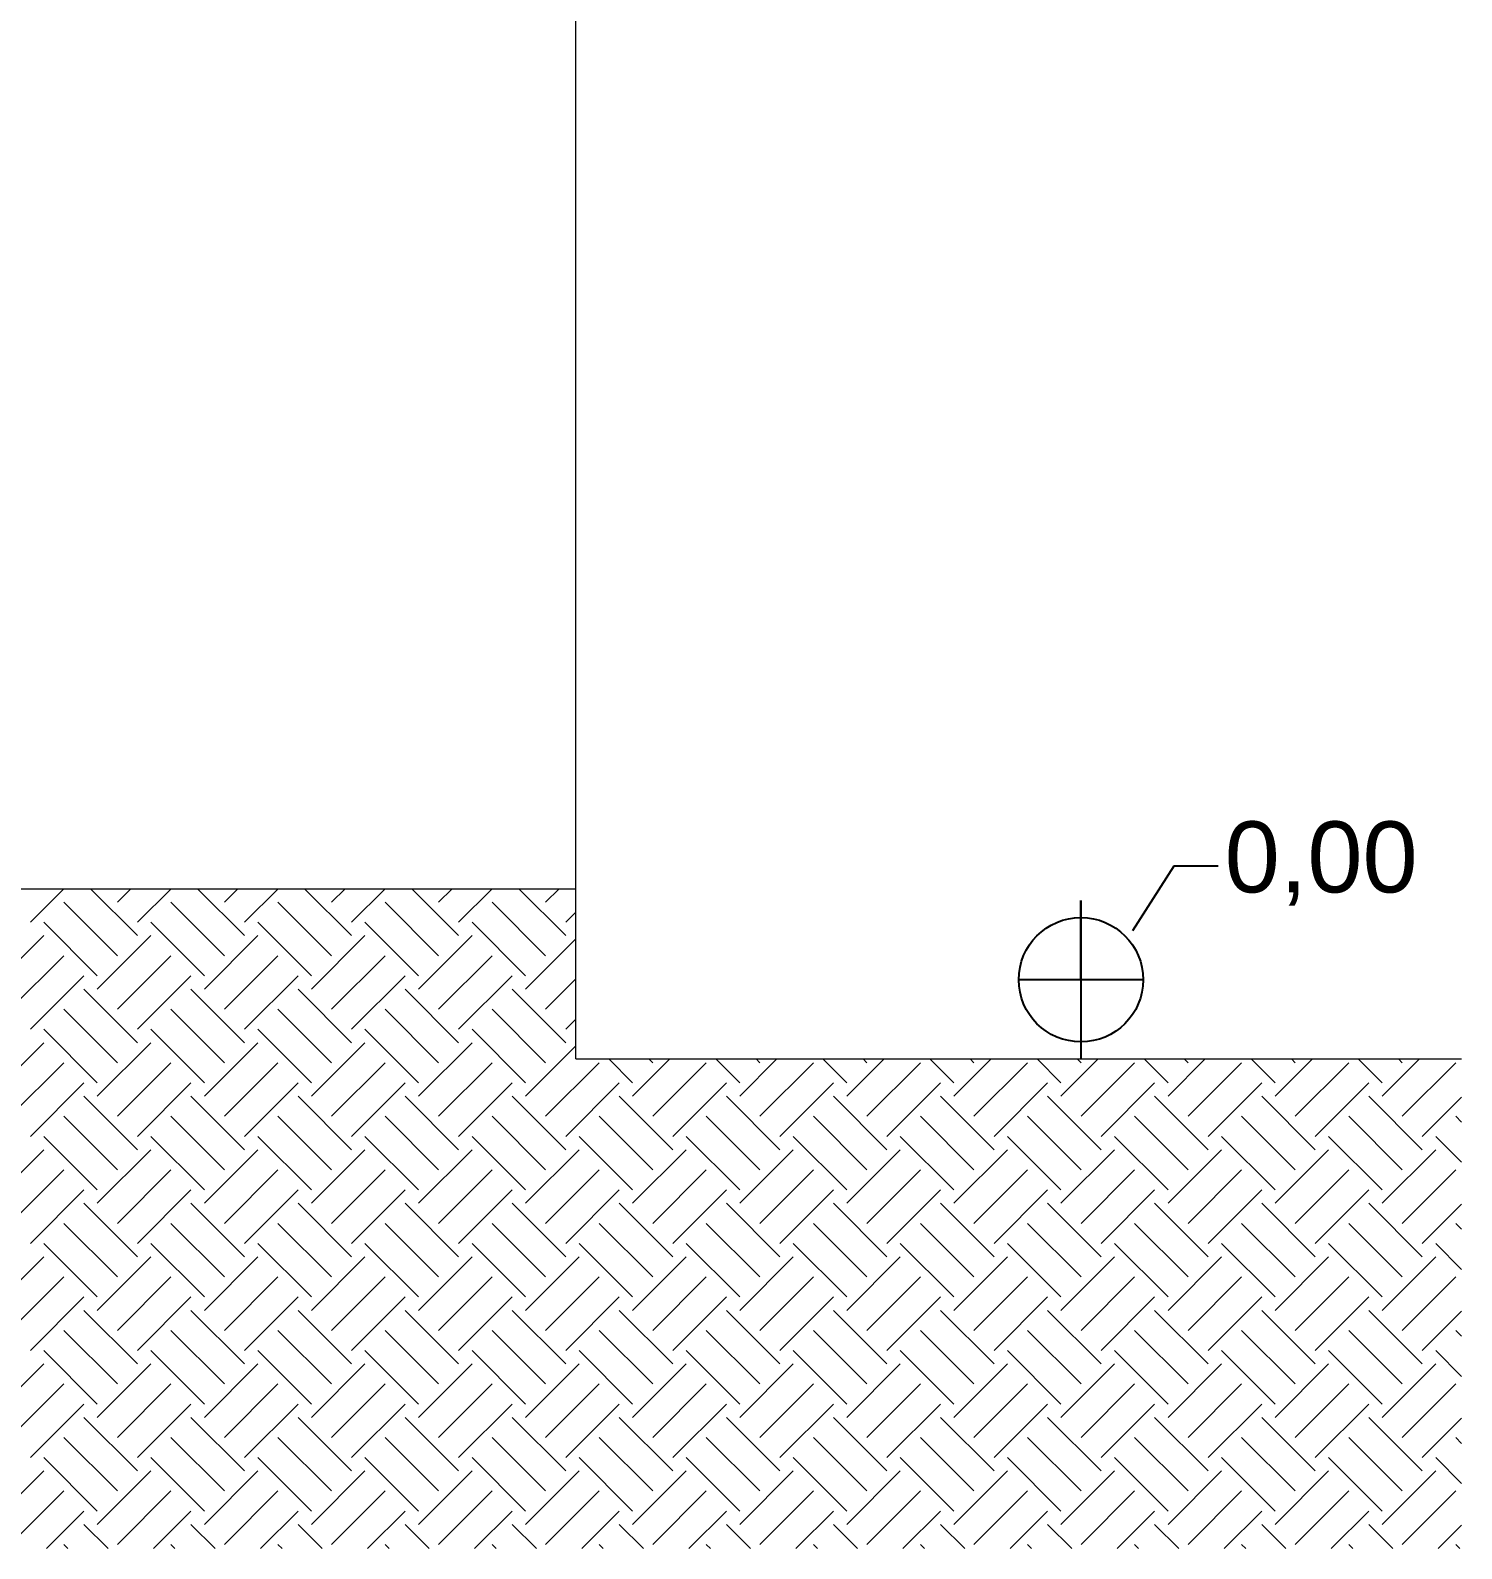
# Model space of a CAD drawing. Header units: metres. Extents: x 1450.6 to 1549.9, y 2060.4 to 2126.9.
# Drawn here: x 1537.981 to 1542.182, y 2080.191 to 2084.648 of the extents above; entities that cross this region are included whole.
import ezdxf

# ---------------------------------------------------------------- set-up
doc = ezdxf.new("R2010")
doc.units = ezdxf.units.M
doc.header["$LTSCALE"] = 0.0005
for name, color, linetype, lineweight in [('janelas', 50, 'Continuous', 13), ('parede', 90, 'Continuous', 18), ('piso', 10, 'Continuous', 9)]:
    doc.layers.add(name, color=color, linetype=linetype, lineweight=lineweight)
doc.styles.get("Standard").update_dxf_attribs({"font": 'arial.ttf'})

msp = doc.modelspace()

# ---------------------------------------------------------------- linework, layer by layer
at = {"linetype": 'ByBlock'}
for p, q in [((1541.3371, 2082.1943), (1541.2165, 2082.0048)), ((1541.4679, 2082.1943), (1541.3371, 2082.1943)), ((1541.065, 2081.861), (1541.065, 2082.0936)), ((1541.065, 2082.0936), (1541.065, 2081.6283))]:
    msp.add_line(p, q, dxfattribs=at)
at = {"linetype": 'ByBlock', "ltscale": 0.05}
msp.add_line((1541.2476, 2081.861), (1540.8824, 2081.861), dxfattribs=at)
at = {"linetype": 'ByBlock'}
msp.add_circle((1541.065, 2081.861), 0.1826, dxfattribs=at)
at = {"layer": 'janelas', "color": 6, "linetype": 'ByBlock', "ltscale": 0.05}
for p, q in [((1537.981, 2082.0297), (1538.0796, 2082.1283)), ((1538.2953, 2081.9904), (1538.1574, 2082.1283)), ((1538.2364, 2082.0887), (1538.276, 2082.1283)), ((1538.2953, 2082.0297), (1538.3939, 2082.1283)), ((1538.6096, 2081.9904), (1538.4717, 2082.1283)), ((1538.5507, 2082.0887), (1538.5903, 2082.1283)), ((1538.6096, 2082.0297), (1538.7082, 2082.1283)), ((1538.9239, 2081.9904), (1538.786, 2082.1283)), ((1538.865, 2082.0887), (1538.9047, 2082.1283)), ((1538.9239, 2082.0297), (1539.0225, 2082.1283)), ((1539.2382, 2081.9904), (1539.1003, 2082.1283)), ((1539.1793, 2082.0887), (1539.219, 2082.1283)), ((1539.2382, 2082.0297), (1539.3368, 2082.1283)), ((1539.5525, 2081.9904), (1539.4146, 2082.1283)), ((1539.4936, 2082.0887), (1539.5333, 2082.1283)), ((1538.2364, 2081.9315), (1538.0792, 2082.0887)), ((1538.5507, 2081.9315), (1538.3935, 2082.0887)), ((1538.865, 2081.9315), (1538.7078, 2082.0887)), ((1539.1793, 2081.9315), (1539.0221, 2082.0887)), ((1539.4936, 2081.9315), (1539.3364, 2082.0887)), ((1539.5525, 2082.0297), (1539.5824, 2082.0596)), ((1538.1774, 2081.8726), (1538.0203, 2082.0297)), ((1538.4917, 2081.8726), (1538.3346, 2082.0297)), ((1538.806, 2081.8726), (1538.6489, 2082.0297)), ((1539.1203, 2081.8726), (1538.9632, 2082.0297)), ((1539.4347, 2081.8726), (1539.2775, 2082.0297)), ((1537.8631, 2081.8333), (1538.0203, 2081.9904)), ((1538.1774, 2081.8333), (1538.3346, 2081.9904)), ((1538.4917, 2081.8333), (1538.6489, 2081.9904)), ((1538.806, 2081.8333), (1538.9632, 2081.9904)), ((1539.1203, 2081.8333), (1539.2775, 2081.9904)), ((1539.4347, 2081.8333), (1539.5824, 2081.981)), ((1537.922, 2081.7743), (1538.0792, 2081.9315)), ((1538.2364, 2081.7743), (1538.3935, 2081.9315)), ((1538.5507, 2081.7743), (1538.7078, 2081.9315)), ((1538.865, 2081.7743), (1539.0221, 2081.9315)), ((1539.1793, 2081.7743), (1539.3364, 2081.9315)), ((1537.981, 2081.7154), (1538.1381, 2081.8726)), ((1538.2953, 2081.7154), (1538.4524, 2081.8726)), ((1538.6096, 2081.7154), (1538.7667, 2081.8726)), ((1538.9239, 2081.7154), (1539.0811, 2081.8726)), ((1539.2382, 2081.7154), (1539.3954, 2081.8726)), ((1538.2953, 2081.6761), (1538.1381, 2081.8333)), ((1538.6096, 2081.6761), (1538.4524, 2081.8333)), ((1538.9239, 2081.6761), (1538.7667, 2081.8333)), ((1539.2382, 2081.6761), (1539.0811, 2081.8333)), ((1539.5525, 2081.6761), (1539.3954, 2081.8333)), ((1539.4936, 2081.7743), (1539.5824, 2081.8632)), ((1538.2364, 2081.6172), (1538.0792, 2081.7743)), ((1538.5507, 2081.6172), (1538.3935, 2081.7743)), ((1538.865, 2081.6172), (1538.7078, 2081.7743)), ((1539.1793, 2081.6172), (1539.0221, 2081.7743)), ((1539.4936, 2081.6172), (1539.3364, 2081.7743)), ((1539.5525, 2081.7154), (1539.5824, 2081.7453)), ((1538.1774, 2081.5583), (1538.0203, 2081.7154)), ((1538.4917, 2081.5583), (1538.3346, 2081.7154)), ((1538.806, 2081.5583), (1538.6489, 2081.7154)), ((1539.1203, 2081.5583), (1538.9632, 2081.7154)), ((1539.4347, 2081.5583), (1539.2775, 2081.7154)), ((1537.8631, 2081.519), (1538.0203, 2081.6761)), ((1538.1774, 2081.519), (1538.3346, 2081.6761)), ((1538.4917, 2081.519), (1538.6489, 2081.6761)), ((1538.806, 2081.519), (1538.9632, 2081.6761)), ((1539.1203, 2081.519), (1539.2775, 2081.6761)), ((1539.4347, 2081.519), (1539.5824, 2081.6667)), ((1537.922, 2081.46), (1538.0792, 2081.6172)), ((1538.2364, 2081.46), (1538.3935, 2081.6172)), ((1538.5507, 2081.46), (1538.7078, 2081.6172)), ((1538.865, 2081.46), (1539.0221, 2081.6172)), ((1539.1793, 2081.46), (1539.3364, 2081.6172)), ((1539.4936, 2081.46), (1539.6507, 2081.6172)), ((1539.749, 2081.5583), (1539.6789, 2081.6283)), ((1539.749, 2081.519), (1539.8583, 2081.6283)), ((1539.8079, 2081.6172), (1539.7967, 2081.6283)), ((1539.8079, 2081.46), (1539.9651, 2081.6172)), ((1540.0633, 2081.5583), (1539.9932, 2081.6283)), ((1540.0633, 2081.519), (1540.1726, 2081.6283)), ((1540.1222, 2081.6172), (1540.1111, 2081.6283)), ((1540.1222, 2081.46), (1540.2794, 2081.6172)), ((1540.3776, 2081.5583), (1540.3075, 2081.6283)), ((1540.3776, 2081.519), (1540.487, 2081.6283)), ((1540.4365, 2081.6172), (1540.4254, 2081.6283)), ((1540.4365, 2081.46), (1540.5937, 2081.6172)), ((1540.6919, 2081.5583), (1540.6218, 2081.6283)), ((1540.6919, 2081.519), (1540.8013, 2081.6283)), ((1540.7508, 2081.6172), (1540.7397, 2081.6283)), ((1540.7508, 2081.46), (1540.908, 2081.6172)), ((1541.0062, 2081.5583), (1540.9361, 2081.6283)), ((1541.0062, 2081.519), (1541.1156, 2081.6283)), ((1541.0651, 2081.6172), (1541.054, 2081.6283)), ((1541.0651, 2081.46), (1541.2223, 2081.6172)), ((1541.3205, 2081.5583), (1541.2504, 2081.6283)), ((1541.3205, 2081.519), (1541.4299, 2081.6283)), ((1541.3794, 2081.6172), (1541.3683, 2081.6283)), ((1541.3794, 2081.46), (1541.5366, 2081.6172)), ((1541.6348, 2081.5583), (1541.5647, 2081.6283)), ((1541.6348, 2081.519), (1541.7442, 2081.6283)), ((1541.6937, 2081.6172), (1541.6826, 2081.6283)), ((1541.6937, 2081.46), (1541.8509, 2081.6172)), ((1541.9491, 2081.5583), (1541.879, 2081.6283)), ((1541.9491, 2081.519), (1542.0585, 2081.6283)), ((1542.0081, 2081.6172), (1541.9969, 2081.6283)), ((1542.0081, 2081.46), (1542.1652, 2081.6172)), ((1537.981, 2081.4011), (1538.1381, 2081.5583)), ((1538.2953, 2081.4011), (1538.4524, 2081.5583)), ((1538.6096, 2081.4011), (1538.7667, 2081.5583)), ((1538.9239, 2081.4011), (1539.0811, 2081.5583)), ((1539.2382, 2081.4011), (1539.3954, 2081.5583)), ((1539.5525, 2081.4011), (1539.7097, 2081.5583)), ((1539.8668, 2081.4011), (1540.024, 2081.5583)), ((1540.1811, 2081.4011), (1540.3383, 2081.5583)), ((1540.4954, 2081.4011), (1540.6526, 2081.5583)), ((1540.8098, 2081.4011), (1540.9669, 2081.5583)), ((1541.1241, 2081.4011), (1541.2812, 2081.5583)), ((1541.4384, 2081.4011), (1541.5955, 2081.5583)), ((1541.7527, 2081.4011), (1541.9098, 2081.5583)), ((1538.2953, 2081.3618), (1538.1381, 2081.519)), ((1538.6096, 2081.3618), (1538.4524, 2081.519)), ((1538.9239, 2081.3618), (1538.7667, 2081.519)), ((1539.2382, 2081.3618), (1539.0811, 2081.519)), ((1539.5525, 2081.3618), (1539.3954, 2081.519)), ((1539.8668, 2081.3618), (1539.7097, 2081.519)), ((1540.1811, 2081.3618), (1540.024, 2081.519)), ((1540.4954, 2081.3618), (1540.3383, 2081.519)), ((1540.8098, 2081.3618), (1540.6526, 2081.519)), ((1541.1241, 2081.3618), (1540.9669, 2081.519)), ((1541.4384, 2081.3618), (1541.2812, 2081.519)), ((1541.7527, 2081.3618), (1541.5955, 2081.519)), ((1542.067, 2081.3618), (1541.9098, 2081.519)), ((1542.067, 2081.4011), (1542.1824, 2081.5165)), ((1538.2364, 2081.3029), (1538.0792, 2081.46)), ((1538.5507, 2081.3029), (1538.3935, 2081.46)), ((1538.865, 2081.3029), (1538.7078, 2081.46)), ((1539.1793, 2081.3029), (1539.0221, 2081.46)), ((1539.4936, 2081.3029), (1539.3364, 2081.46)), ((1539.8079, 2081.3029), (1539.6507, 2081.46)), ((1540.1222, 2081.3029), (1539.9651, 2081.46)), ((1540.4365, 2081.3029), (1540.2794, 2081.46)), ((1540.7508, 2081.3029), (1540.5937, 2081.46)), ((1541.0651, 2081.3029), (1540.908, 2081.46)), ((1541.3794, 2081.3029), (1541.2223, 2081.46)), ((1541.6937, 2081.3029), (1541.5366, 2081.46)), ((1542.0081, 2081.3029), (1541.8509, 2081.46)), ((1542.1824, 2081.4428), (1542.1652, 2081.46)), ((1538.1774, 2081.2439), (1538.0203, 2081.4011)), ((1538.4917, 2081.2439), (1538.3346, 2081.4011)), ((1538.806, 2081.2439), (1538.6489, 2081.4011)), ((1539.1203, 2081.2439), (1538.9632, 2081.4011)), ((1539.4347, 2081.2439), (1539.2775, 2081.4011)), ((1539.749, 2081.2439), (1539.5918, 2081.4011)), ((1540.0633, 2081.2439), (1539.9061, 2081.4011)), ((1540.3776, 2081.2439), (1540.2204, 2081.4011)), ((1540.6919, 2081.2439), (1540.5347, 2081.4011)), ((1541.0062, 2081.2439), (1540.849, 2081.4011)), ((1541.3205, 2081.2439), (1541.1634, 2081.4011)), ((1541.6348, 2081.2439), (1541.4777, 2081.4011)), ((1541.9491, 2081.2439), (1541.792, 2081.4011)), ((1542.1824, 2081.325), (1542.1063, 2081.4011)), ((1537.8631, 2081.2047), (1538.0203, 2081.3618)), ((1538.1774, 2081.2047), (1538.3346, 2081.3618)), ((1538.4917, 2081.2047), (1538.6489, 2081.3618)), ((1538.806, 2081.2047), (1538.9632, 2081.3618)), ((1539.1203, 2081.2047), (1539.2775, 2081.3618)), ((1539.4347, 2081.2047), (1539.5918, 2081.3618)), ((1539.749, 2081.2047), (1539.9061, 2081.3618)), ((1540.0633, 2081.2047), (1540.2204, 2081.3618)), ((1540.3776, 2081.2047), (1540.5347, 2081.3618)), ((1540.6919, 2081.2047), (1540.849, 2081.3618)), ((1541.0062, 2081.2047), (1541.1634, 2081.3618)), ((1541.3205, 2081.2047), (1541.4777, 2081.3618)), ((1541.6348, 2081.2047), (1541.792, 2081.3618)), ((1541.9491, 2081.2047), (1542.1063, 2081.3618)), ((1537.922, 2081.1457), (1538.0792, 2081.3029)), ((1538.2364, 2081.1457), (1538.3935, 2081.3029)), ((1538.5507, 2081.1457), (1538.7078, 2081.3029)), ((1538.865, 2081.1457), (1539.0221, 2081.3029)), ((1539.1793, 2081.1457), (1539.3364, 2081.3029)), ((1539.4936, 2081.1457), (1539.6507, 2081.3029)), ((1539.8079, 2081.1457), (1539.9651, 2081.3029)), ((1540.1222, 2081.1457), (1540.2794, 2081.3029)), ((1540.4365, 2081.1457), (1540.5937, 2081.3029)), ((1540.7508, 2081.1457), (1540.908, 2081.3029)), ((1541.0651, 2081.1457), (1541.2223, 2081.3029)), ((1541.3794, 2081.1457), (1541.5366, 2081.3029)), ((1541.6937, 2081.1457), (1541.8509, 2081.3029)), ((1542.0081, 2081.1457), (1542.1652, 2081.3029)), ((1537.981, 2081.0868), (1538.1381, 2081.2439)), ((1538.2953, 2081.0475), (1538.1381, 2081.2047)), ((1538.2953, 2081.0868), (1538.4524, 2081.2439)), ((1538.6096, 2081.0475), (1538.4524, 2081.2047)), ((1538.6096, 2081.0868), (1538.7667, 2081.2439)), ((1538.9239, 2081.0475), (1538.7667, 2081.2047)), ((1538.9239, 2081.0868), (1539.0811, 2081.2439)), ((1539.2382, 2081.0475), (1539.0811, 2081.2047)), ((1539.2382, 2081.0868), (1539.3954, 2081.2439)), ((1539.5525, 2081.0475), (1539.3954, 2081.2047)), ((1539.5525, 2081.0868), (1539.7097, 2081.2439)), ((1539.8668, 2081.0475), (1539.7097, 2081.2047)), ((1539.8668, 2081.0868), (1540.024, 2081.2439)), ((1540.1811, 2081.0475), (1540.024, 2081.2047)), ((1540.1811, 2081.0868), (1540.3383, 2081.2439)), ((1540.4954, 2081.0475), (1540.3383, 2081.2047)), ((1540.4954, 2081.0868), (1540.6526, 2081.2439)), ((1540.8098, 2081.0475), (1540.6526, 2081.2047)), ((1540.8098, 2081.0868), (1540.9669, 2081.2439)), ((1541.1241, 2081.0475), (1540.9669, 2081.2047)), ((1541.1241, 2081.0868), (1541.2812, 2081.2439)), ((1541.4384, 2081.0475), (1541.2812, 2081.2047)), ((1541.4384, 2081.0868), (1541.5955, 2081.2439)), ((1541.7527, 2081.0475), (1541.5955, 2081.2047)), ((1541.7527, 2081.0868), (1541.9098, 2081.2439)), ((1542.067, 2081.0475), (1541.9098, 2081.2047)), ((1542.067, 2081.0868), (1542.1824, 2081.2022)), ((1538.2364, 2080.9886), (1538.0792, 2081.1457)), ((1538.5507, 2080.9886), (1538.3935, 2081.1457)), ((1538.865, 2080.9886), (1538.7078, 2081.1457)), ((1539.1793, 2080.9886), (1539.0221, 2081.1457)), ((1539.4936, 2080.9886), (1539.3364, 2081.1457)), ((1539.8079, 2080.9886), (1539.6507, 2081.1457)), ((1540.1222, 2080.9886), (1539.9651, 2081.1457)), ((1540.4365, 2080.9886), (1540.2794, 2081.1457)), ((1540.7508, 2080.9886), (1540.5937, 2081.1457)), ((1541.0651, 2080.9886), (1540.908, 2081.1457)), ((1541.3794, 2080.9886), (1541.2223, 2081.1457)), ((1541.6937, 2080.9886), (1541.5366, 2081.1457)), ((1542.0081, 2080.9886), (1541.8509, 2081.1457)), ((1542.1824, 2081.1285), (1542.1652, 2081.1457)), ((1538.1774, 2080.9296), (1538.0203, 2081.0868)), ((1538.4917, 2080.9296), (1538.3346, 2081.0868)), ((1538.806, 2080.9296), (1538.6489, 2081.0868)), ((1539.1203, 2080.9296), (1538.9632, 2081.0868)), ((1539.4347, 2080.9296), (1539.2775, 2081.0868)), ((1539.749, 2080.9296), (1539.5918, 2081.0868)), ((1540.0633, 2080.9296), (1539.9061, 2081.0868)), ((1540.3776, 2080.9296), (1540.2204, 2081.0868)), ((1540.6919, 2080.9296), (1540.5347, 2081.0868)), ((1541.0062, 2080.9296), (1540.849, 2081.0868)), ((1541.3205, 2080.9296), (1541.1634, 2081.0868)), ((1541.6348, 2080.9296), (1541.4777, 2081.0868)), ((1541.9491, 2080.9296), (1541.792, 2081.0868)), ((1542.1824, 2081.0107), (1542.1063, 2081.0868)), ((1537.8631, 2080.8903), (1538.0203, 2081.0475)), ((1538.1774, 2080.8903), (1538.3346, 2081.0475)), ((1538.4917, 2080.8903), (1538.6489, 2081.0475)), ((1538.806, 2080.8903), (1538.9632, 2081.0475)), ((1539.1203, 2080.8903), (1539.2775, 2081.0475)), ((1539.4347, 2080.8903), (1539.5918, 2081.0475)), ((1539.749, 2080.8903), (1539.9061, 2081.0475)), ((1540.0633, 2080.8903), (1540.2204, 2081.0475)), ((1540.3776, 2080.8903), (1540.5347, 2081.0475)), ((1540.6919, 2080.8903), (1540.849, 2081.0475)), ((1541.0062, 2080.8903), (1541.1634, 2081.0475)), ((1541.3205, 2080.8903), (1541.4777, 2081.0475)), ((1541.6348, 2080.8903), (1541.792, 2081.0475)), ((1541.9491, 2080.8903), (1542.1063, 2081.0475)), ((1537.922, 2080.8314), (1538.0792, 2080.9886)), ((1538.2364, 2080.8314), (1538.3935, 2080.9886)), ((1538.5507, 2080.8314), (1538.7078, 2080.9886)), ((1538.865, 2080.8314), (1539.0221, 2080.9886)), ((1539.1793, 2080.8314), (1539.3364, 2080.9886)), ((1539.4936, 2080.8314), (1539.6507, 2080.9886)), ((1539.8079, 2080.8314), (1539.9651, 2080.9886)), ((1540.1222, 2080.8314), (1540.2794, 2080.9886)), ((1540.4365, 2080.8314), (1540.5937, 2080.9886)), ((1540.7508, 2080.8314), (1540.908, 2080.9886)), ((1541.0651, 2080.8314), (1541.2223, 2080.9886)), ((1541.3794, 2080.8314), (1541.5366, 2080.9886)), ((1541.6937, 2080.8314), (1541.8509, 2080.9886)), ((1542.0081, 2080.8314), (1542.1652, 2080.9886)), ((1537.981, 2080.7725), (1538.1381, 2080.9296)), ((1538.2953, 2080.7332), (1538.1381, 2080.8903)), ((1538.2953, 2080.7725), (1538.4524, 2080.9296)), ((1538.6096, 2080.7332), (1538.4524, 2080.8903)), ((1538.6096, 2080.7725), (1538.7667, 2080.9296)), ((1538.9239, 2080.7332), (1538.7667, 2080.8903)), ((1538.9239, 2080.7725), (1539.0811, 2080.9296)), ((1539.2382, 2080.7332), (1539.0811, 2080.8903)), ((1539.2382, 2080.7725), (1539.3954, 2080.9296)), ((1539.5525, 2080.7332), (1539.3954, 2080.8903)), ((1539.5525, 2080.7725), (1539.7097, 2080.9296)), ((1539.8668, 2080.7332), (1539.7097, 2080.8903)), ((1539.8668, 2080.7725), (1540.024, 2080.9296)), ((1540.1811, 2080.7332), (1540.024, 2080.8903)), ((1540.1811, 2080.7725), (1540.3383, 2080.9296)), ((1540.4954, 2080.7332), (1540.3383, 2080.8903)), ((1540.4954, 2080.7725), (1540.6526, 2080.9296)), ((1540.8098, 2080.7332), (1540.6526, 2080.8903)), ((1540.8098, 2080.7725), (1540.9669, 2080.9296)), ((1541.1241, 2080.7332), (1540.9669, 2080.8903)), ((1541.1241, 2080.7725), (1541.2812, 2080.9296)), ((1541.4384, 2080.7332), (1541.2812, 2080.8903)), ((1541.4384, 2080.7725), (1541.5955, 2080.9296)), ((1541.7527, 2080.7332), (1541.5955, 2080.8903)), ((1541.7527, 2080.7725), (1541.9098, 2080.9296)), ((1542.067, 2080.7332), (1541.9098, 2080.8903)), ((1542.067, 2080.7725), (1542.1824, 2080.8879)), ((1538.2364, 2080.6743), (1538.0792, 2080.8314)), ((1538.5507, 2080.6743), (1538.3935, 2080.8314)), ((1538.865, 2080.6743), (1538.7078, 2080.8314)), ((1539.1793, 2080.6743), (1539.0221, 2080.8314)), ((1539.4936, 2080.6743), (1539.3364, 2080.8314)), ((1539.8079, 2080.6743), (1539.6507, 2080.8314)), ((1540.1222, 2080.6743), (1539.9651, 2080.8314)), ((1540.4365, 2080.6743), (1540.2794, 2080.8314)), ((1540.7508, 2080.6743), (1540.5937, 2080.8314)), ((1541.0651, 2080.6743), (1540.908, 2080.8314)), ((1541.3794, 2080.6743), (1541.2223, 2080.8314)), ((1541.6937, 2080.6743), (1541.5366, 2080.8314)), ((1542.0081, 2080.6743), (1541.8509, 2080.8314)), ((1542.1824, 2080.8142), (1542.1652, 2080.8314)), ((1538.1774, 2080.6153), (1538.0203, 2080.7725)), ((1538.4917, 2080.6153), (1538.3346, 2080.7725)), ((1538.806, 2080.6153), (1538.6489, 2080.7725)), ((1539.1203, 2080.6153), (1538.9632, 2080.7725)), ((1539.4347, 2080.6153), (1539.2775, 2080.7725)), ((1539.749, 2080.6153), (1539.5918, 2080.7725)), ((1540.0633, 2080.6153), (1539.9061, 2080.7725)), ((1540.3776, 2080.6153), (1540.2204, 2080.7725)), ((1540.6919, 2080.6153), (1540.5347, 2080.7725)), ((1541.0062, 2080.6153), (1540.849, 2080.7725)), ((1541.3205, 2080.6153), (1541.1634, 2080.7725)), ((1541.6348, 2080.6153), (1541.4777, 2080.7725)), ((1541.9491, 2080.6153), (1541.792, 2080.7725)), ((1542.1824, 2080.6964), (1542.1063, 2080.7725)), ((1537.8631, 2080.576), (1538.0203, 2080.7332)), ((1538.1774, 2080.576), (1538.3346, 2080.7332)), ((1538.4917, 2080.576), (1538.6489, 2080.7332)), ((1538.806, 2080.576), (1538.9632, 2080.7332)), ((1539.1203, 2080.576), (1539.2775, 2080.7332)), ((1539.4347, 2080.576), (1539.5918, 2080.7332)), ((1539.749, 2080.576), (1539.9061, 2080.7332)), ((1540.0633, 2080.576), (1540.2204, 2080.7332)), ((1540.3776, 2080.576), (1540.5347, 2080.7332)), ((1540.6919, 2080.576), (1540.849, 2080.7332)), ((1541.0062, 2080.576), (1541.1634, 2080.7332)), ((1541.3205, 2080.576), (1541.4777, 2080.7332)), ((1541.6348, 2080.576), (1541.792, 2080.7332)), ((1541.9491, 2080.576), (1542.1063, 2080.7332)), ((1537.922, 2080.5171), (1538.0792, 2080.6743)), ((1538.2364, 2080.5171), (1538.3935, 2080.6743)), ((1538.5507, 2080.5171), (1538.7078, 2080.6743)), ((1538.865, 2080.5171), (1539.0221, 2080.6743)), ((1539.1793, 2080.5171), (1539.3364, 2080.6743)), ((1539.4936, 2080.5171), (1539.6507, 2080.6743)), ((1539.8079, 2080.5171), (1539.9651, 2080.6743)), ((1540.1222, 2080.5171), (1540.2794, 2080.6743)), ((1540.4365, 2080.5171), (1540.5937, 2080.6743)), ((1540.7508, 2080.5171), (1540.908, 2080.6743)), ((1541.0651, 2080.5171), (1541.2223, 2080.6743)), ((1541.3794, 2080.5171), (1541.5366, 2080.6743)), ((1541.6937, 2080.5171), (1541.8509, 2080.6743)), ((1542.0081, 2080.5171), (1542.1652, 2080.6743)), ((1537.981, 2080.4582), (1538.1381, 2080.6153)), ((1538.2953, 2080.4582), (1538.4524, 2080.6153)), ((1538.6096, 2080.4582), (1538.7667, 2080.6153)), ((1538.9239, 2080.4582), (1539.0811, 2080.6153)), ((1539.2382, 2080.4582), (1539.3954, 2080.6153)), ((1539.5525, 2080.4582), (1539.7097, 2080.6153)), ((1539.8668, 2080.4582), (1540.024, 2080.6153)), ((1540.1811, 2080.4582), (1540.3383, 2080.6153)), ((1540.4954, 2080.4582), (1540.6526, 2080.6153)), ((1540.8098, 2080.4582), (1540.9669, 2080.6153)), ((1541.1241, 2080.4582), (1541.2812, 2080.6153)), ((1541.4384, 2080.4582), (1541.5955, 2080.6153)), ((1541.7527, 2080.4582), (1541.9098, 2080.6153)), ((1538.2953, 2080.4189), (1538.1381, 2080.576)), ((1538.6096, 2080.4189), (1538.4524, 2080.576)), ((1538.9239, 2080.4189), (1538.7667, 2080.576)), ((1539.2382, 2080.4189), (1539.0811, 2080.576)), ((1539.5525, 2080.4189), (1539.3954, 2080.576)), ((1539.8668, 2080.4189), (1539.7097, 2080.576)), ((1540.1811, 2080.4189), (1540.024, 2080.576)), ((1540.4954, 2080.4189), (1540.3383, 2080.576)), ((1540.8098, 2080.4189), (1540.6526, 2080.576)), ((1541.1241, 2080.4189), (1540.9669, 2080.576)), ((1541.4384, 2080.4189), (1541.2812, 2080.576)), ((1541.7527, 2080.4189), (1541.5955, 2080.576)), ((1542.067, 2080.4189), (1541.9098, 2080.576)), ((1542.067, 2080.4582), (1542.1824, 2080.5736)), ((1538.2364, 2080.36), (1538.0792, 2080.5171)), ((1538.5507, 2080.36), (1538.3935, 2080.5171)), ((1538.865, 2080.36), (1538.7078, 2080.5171)), ((1539.1793, 2080.36), (1539.0221, 2080.5171)), ((1539.4936, 2080.36), (1539.3364, 2080.5171)), ((1539.8079, 2080.36), (1539.6507, 2080.5171)), ((1540.1222, 2080.36), (1539.9651, 2080.5171)), ((1540.4365, 2080.36), (1540.2794, 2080.5171)), ((1540.7508, 2080.36), (1540.5937, 2080.5171)), ((1541.0651, 2080.36), (1540.908, 2080.5171)), ((1541.3794, 2080.36), (1541.2223, 2080.5171)), ((1541.6937, 2080.36), (1541.5366, 2080.5171)), ((1542.0081, 2080.36), (1541.8509, 2080.5171)), ((1542.1824, 2080.4999), (1542.1652, 2080.5171)), ((1538.1774, 2080.301), (1538.0203, 2080.4582)), ((1538.4917, 2080.301), (1538.3346, 2080.4582)), ((1538.806, 2080.301), (1538.6489, 2080.4582)), ((1539.1203, 2080.301), (1538.9632, 2080.4582)), ((1539.4347, 2080.301), (1539.2775, 2080.4582)), ((1539.749, 2080.301), (1539.5918, 2080.4582)), ((1540.0633, 2080.301), (1539.9061, 2080.4582)), ((1540.3776, 2080.301), (1540.2204, 2080.4582)), ((1540.6919, 2080.301), (1540.5347, 2080.4582)), ((1541.0062, 2080.301), (1540.849, 2080.4582)), ((1541.3205, 2080.301), (1541.1634, 2080.4582)), ((1541.6348, 2080.301), (1541.4777, 2080.4582)), ((1541.9491, 2080.301), (1541.792, 2080.4582)), ((1542.1824, 2080.382), (1542.1063, 2080.4582)), ((1537.8631, 2080.2617), (1538.0203, 2080.4189)), ((1538.1774, 2080.2617), (1538.3346, 2080.4189)), ((1538.4917, 2080.2617), (1538.6489, 2080.4189)), ((1538.806, 2080.2617), (1538.9632, 2080.4189)), ((1539.1203, 2080.2617), (1539.2775, 2080.4189)), ((1539.4347, 2080.2617), (1539.5918, 2080.4189)), ((1539.749, 2080.2617), (1539.9061, 2080.4189)), ((1540.0633, 2080.2617), (1540.2204, 2080.4189)), ((1540.3776, 2080.2617), (1540.5347, 2080.4189)), ((1540.6919, 2080.2617), (1540.849, 2080.4189)), ((1541.0062, 2080.2617), (1541.1634, 2080.4189)), ((1541.3205, 2080.2617), (1541.4777, 2080.4189)), ((1541.6348, 2080.2617), (1541.792, 2080.4189)), ((1541.9491, 2080.2617), (1542.1063, 2080.4189)), ((1537.922, 2080.2028), (1538.0792, 2080.36)), ((1538.2364, 2080.2028), (1538.3935, 2080.36)), ((1538.5507, 2080.2028), (1538.7078, 2080.36)), ((1538.865, 2080.2028), (1539.0221, 2080.36)), ((1539.1793, 2080.2028), (1539.3364, 2080.36)), ((1539.4936, 2080.2028), (1539.6507, 2080.36)), ((1539.8079, 2080.2028), (1539.9651, 2080.36)), ((1540.1222, 2080.2028), (1540.2794, 2080.36)), ((1540.4365, 2080.2028), (1540.5937, 2080.36)), ((1540.7508, 2080.2028), (1540.908, 2080.36)), ((1541.0651, 2080.2028), (1541.2223, 2080.36)), ((1541.3794, 2080.2028), (1541.5366, 2080.36)), ((1541.6937, 2080.2028), (1541.8509, 2080.36)), ((1542.0081, 2080.2028), (1542.1652, 2080.36)), ((1538.0279, 2080.1908), (1538.1381, 2080.301)), ((1538.3422, 2080.1908), (1538.4524, 2080.301)), ((1538.6565, 2080.1908), (1538.7667, 2080.301)), ((1538.9708, 2080.1908), (1539.0811, 2080.301)), ((1539.2851, 2080.1908), (1539.3954, 2080.301)), ((1539.5994, 2080.1908), (1539.7097, 2080.301)), ((1539.9137, 2080.1908), (1540.024, 2080.301)), ((1540.228, 2080.1908), (1540.3383, 2080.301)), ((1540.5424, 2080.1908), (1540.6526, 2080.301)), ((1540.8567, 2080.1908), (1540.9669, 2080.301)), ((1541.171, 2080.1908), (1541.2812, 2080.301)), ((1541.4853, 2080.1908), (1541.5955, 2080.301)), ((1541.7996, 2080.1908), (1541.9098, 2080.301)), ((1538.2091, 2080.1908), (1538.1381, 2080.2617)), ((1538.5234, 2080.1908), (1538.4524, 2080.2617)), ((1538.8377, 2080.1908), (1538.7667, 2080.2617)), ((1539.152, 2080.1908), (1539.0811, 2080.2617)), ((1539.4663, 2080.1908), (1539.3954, 2080.2617)), ((1539.7806, 2080.1908), (1539.7097, 2080.2617)), ((1540.0949, 2080.1908), (1540.024, 2080.2617)), ((1540.4092, 2080.1908), (1540.3383, 2080.2617)), ((1540.7236, 2080.1908), (1540.6526, 2080.2617)), ((1541.0379, 2080.1908), (1540.9669, 2080.2617)), ((1541.3522, 2080.1908), (1541.2812, 2080.2617)), ((1541.6665, 2080.1908), (1541.5955, 2080.2617)), ((1541.9808, 2080.1908), (1541.9098, 2080.2617)), ((1542.1139, 2080.1908), (1542.1824, 2080.2593)), ((1538.0912, 2080.1908), (1538.0792, 2080.2028)), ((1538.4055, 2080.1908), (1538.3935, 2080.2028)), ((1538.7198, 2080.1908), (1538.7078, 2080.2028)), ((1539.0341, 2080.1908), (1539.0221, 2080.2028)), ((1539.3485, 2080.1908), (1539.3364, 2080.2028)), ((1539.6628, 2080.1908), (1539.6507, 2080.2028)), ((1539.9771, 2080.1908), (1539.9651, 2080.2028)), ((1540.2914, 2080.1908), (1540.2794, 2080.2028)), ((1540.6057, 2080.1908), (1540.5937, 2080.2028)), ((1540.92, 2080.1908), (1540.908, 2080.2028)), ((1541.2343, 2080.1908), (1541.2223, 2080.2028)), ((1541.5486, 2080.1908), (1541.5366, 2080.2028)), ((1541.8629, 2080.1908), (1541.8509, 2080.2028)), ((1542.1772, 2080.1908), (1542.1652, 2080.2028))]:
    msp.add_line(p, q, dxfattribs=at)
at = {"layer": 'parede', "linetype": 'ByBlock', "ltscale": 0.05}
msp.add_line((1539.5824, 2082.1283), (1539.5824, 2085.1283), dxfattribs=at)
at = {"layer": 'piso', "linetype": 'ByBlock', "ltscale": 0.05}
for p, q in [((1533.5767, 2082.1283), (1539.5824, 2082.1283)), ((1539.5824, 2081.6283), (1539.5824, 2082.1283)), ((1539.5824, 2081.6283), (1542.1824, 2081.6283))]:
    msp.add_line(p, q, dxfattribs=at)

# ---------------------------------------------------------------- texts
at = {"linetype": 'ByBlock'}
msp.add_text('0,00', height=0.20842, dxfattribs=at).set_placement((1541.4868, 2082.1173))

doc.saveas('drawing.dxf')
